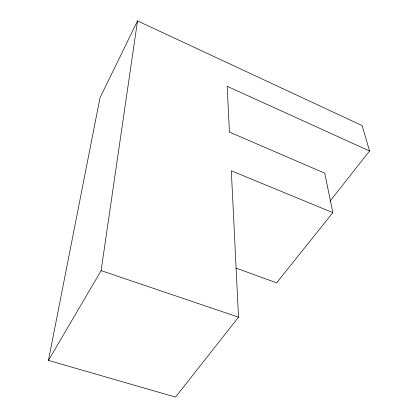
<?xml version="1.0" encoding="UTF-8"?>
<svg xmlns="http://www.w3.org/2000/svg" width="418" height="418" viewBox="0 0 418 418"><rect width="100%" height="100%" fill="white"/><g stroke="black" fill="none" stroke-linecap="round" stroke-linejoin="round"><path stroke-width="0.63" d="M236.16 268.142L276.611 282.845L332.838 212.637L231.321 170.795L238.506 317.178L175.534 397.1L48.446 360.405L101.114 270.624L137.522 20.9L362.15 125.614L369.554 150.982L329.849 201.366M48.446 360.405L100.001 97.812L137.522 20.9M101.114 270.624L238.506 317.178M369.554 150.982L227.173 86.317L229.419 132.067L324.729 173.188L332.838 212.637"/></g></svg>
